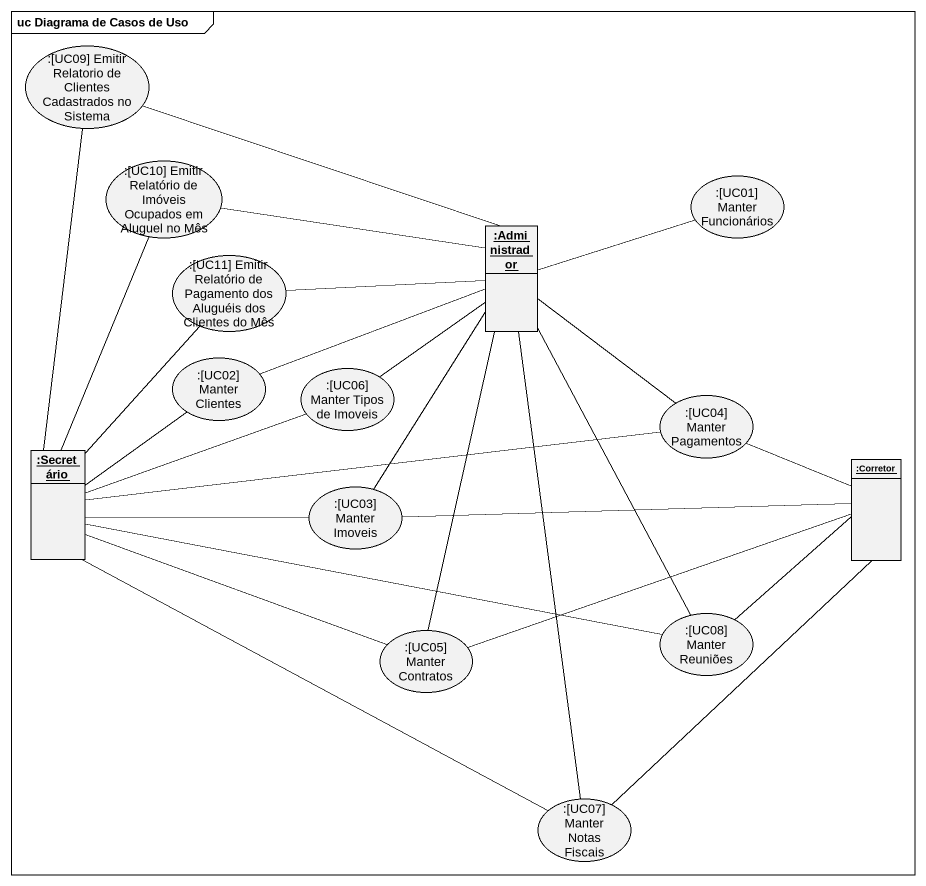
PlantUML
@startuml
mainframe uc Diagrama de Casos de Uso
allowmixing
hide circle
hide empty members
usecase ":[UC09] Emitir Relatorio de Clientes Cadastrados no Sistema" as UC09_Emitir_Relatorio_de
usecase ":[UC10] Emitir Relatório de Imóveis Ocupados em Aluguel no Mês" as UC10_Emitir_Relatório_de
usecase ":[UC01] Manter Funcionários" as UC01_Manter_Funcionários
object ":Administrador" as Administrador
usecase ":[UC11] Emitir Relatório de Pagamento dos Aluguéis dos Clientes do Mês" as UC11_Emitir_Relatório_de
usecase ":[UC02] Manter Clientes" as UC02_Manter_Clientes
usecase ":[UC06] Manter Tipos de Imoveis" as UC06_Manter_Tipos_de_Imoveis
usecase ":[UC04] Manter Pagamentos" as UC04_Manter_Pagamentos
object ":Secretário" as Secretário
usecase ":[UC03] Manter Imoveis" as UC03_Manter_Imoveis
object ":Corretor" as Corretor
usecase ":[UC05] Manter Contratos" as UC05_Manter_Contratos
usecase ":[UC08] Manter Reuniões" as UC08_Manter_Reuniões
usecase ":[UC07] Manter Notas Fiscais" as UC07_Manter_Notas_Fiscais
UC09_Emitir_Relatorio_de -right- Administrador
UC09_Emitir_Relatorio_de -- Secretário
UC10_Emitir_Relatório_de -right- Administrador
UC10_Emitir_Relatório_de -- Secretário
UC01_Manter_Funcionários -left- Administrador
UC11_Emitir_Relatório_de -right- Administrador
UC11_Emitir_Relatório_de -- Secretário
UC02_Manter_Clientes -right- Administrador
UC02_Manter_Clientes -- Secretário
UC06_Manter_Tipos_de_Imoveis -up- Administrador
UC06_Manter_Tipos_de_Imoveis -left- Secretário
UC04_Manter_Pagamentos -up- Administrador
UC04_Manter_Pagamentos -left- Secretário
UC04_Manter_Pagamentos -right- Corretor
UC03_Manter_Imoveis -up- Administrador
UC03_Manter_Imoveis -left- Secretário
UC03_Manter_Imoveis -right- Corretor
UC05_Manter_Contratos -up- Administrador
UC05_Manter_Contratos -left- Secretário
UC05_Manter_Contratos -right- Corretor
UC08_Manter_Reuniões -up- Administrador
UC08_Manter_Reuniões -left- Secretário
UC08_Manter_Reuniões -up- Corretor
UC07_Manter_Notas_Fiscais -up- Administrador
UC07_Manter_Notas_Fiscais -up- Secretário
UC07_Manter_Notas_Fiscais -up- Corretor
@enduml
